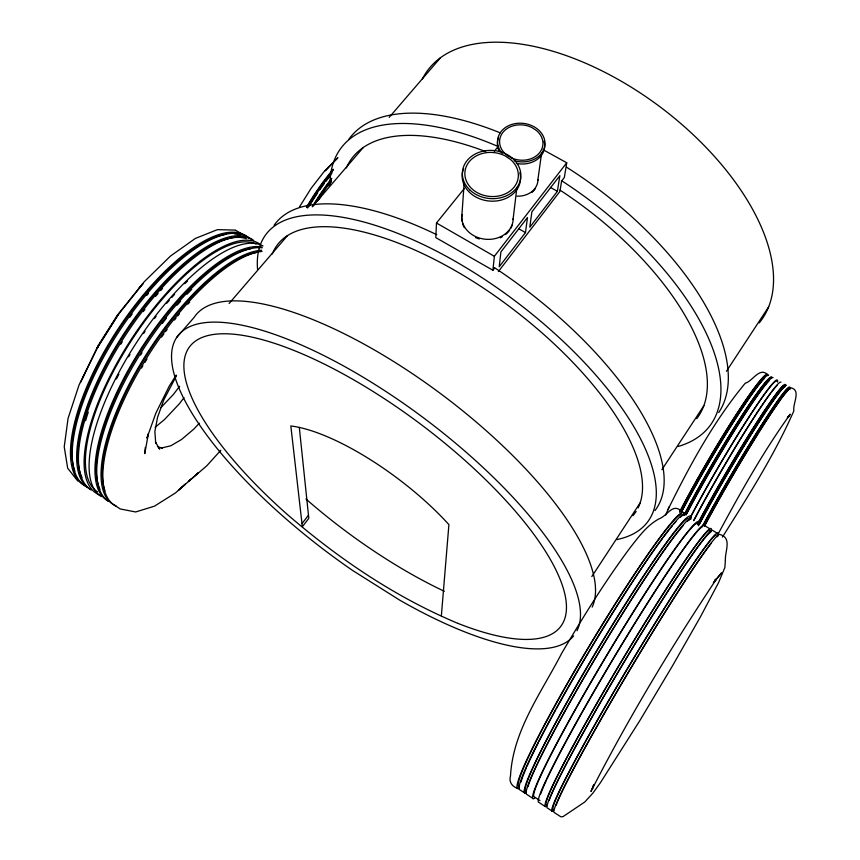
<?xml version="1.0" encoding="UTF-8"?>
<svg xmlns="http://www.w3.org/2000/svg" width="860" height="860" viewBox="0 0 860 860"><rect width="100%" height="100%" fill="white"/><g stroke="black" fill="none" stroke-linecap="round" stroke-linejoin="round"><path stroke-width="1.29" d="M464.142 188.716L436.482 223.019L435.794 237.629L492.898 270.244L494.575 268.062M464.11 183.782L461.712 217.763A25.714 21.479 5.5 0 0 461.971 221.149M441.373 615.696L448.909 524.611A133.547 42.957 36.9 0 0 290.831 425.979L302.354 526.739L308.804 518.333L299.312 427.42M145.286 447.426L144.76 453.618L148.393 433.719L146.942 438.148L155.843 413.165L169.194 386.215L176.171 375.089M492.898 270.244L494.371 256.291L566.729 162.787L543.154 149.748M513.065 219.504L516.817 188.232M525.481 232.576L527.481 217.537L500.885 251.969L499.241 266.707L525.481 232.576L518.601 228.674M537.812 180.428L541.585 153.123M557.387 191.318L559.86 175.633L531.878 211.839L529.781 227.223L557.387 191.318L550.443 187.437M566.729 162.787L564.353 177.472L561.601 181.041L559.946 191.371L498.381 271.567M592.497 789.125L593.798 784.535L590.96 791.437C628.348 718.293 670.843 647.677 716.294 579.264L713.359 582.843M667.779 510.044C689.612 465.679 713.563 421.432 745.233 383.216C752.35 381.539 759.391 366.865 767.313 374.379M665.651 515.033L669.198 506.68M82.732 377.959L83.968 375.111M80.507 382.539L98.137 346.139L97.212 348.042L118.691 314.061L143.082 283.51L138.75 288.433M717.315 535.5C739.654 493.952 762.702 452.5 790.265 414.154L787.427 417.691L789.727 415.756L787.728 417.068M299.484 206.916L311.051 188.426L323.65 172.161L337.883 157.617M176.547 375.605L163.808 399.835L157.552 417.347L154.864 431.473L155.703 443.137L155.488 442.212L159.691 449.092L158.96 448.329M96.513 348.859L118.841 313.545M591.82 576.544L640.173 502.81M661.899 469.678L703.888 405.651M726.41 371.294L768.711 306.784M722.411 537.091C748.2 496.241 774.387 455.133 793.877 410.833C792.49 403.888 801.413 390.128 790.996 387.838A101.867 5.859 -59.6 0 0 758.047 433.558A101.867 5.859 -59.6 0 0 704.372 526.126M184.029 397.675L179.342 403.781L164.464 419.572L155.133 427.28M179.675 386.237L173.311 394.536L160.841 407.683M302 523.622L308.482 515.194M494.306 151.296L498.499 146.103M328.606 167.044L325.166 170.731L337.561 158.143M713.574 582.586L721.529 572.878L716.917 578.5L714.832 579.844M229.115 303.483L287.509 235.597M312.266 206.808L363.296 147.49M389.225 117.347L440.406 57.835M176.601 337.561L194.145 317.362A246.487 85.559 37 0 1 434.128 388.87A246.487 85.559 37 0 1 592.153 607.117M220.816 450.264L206.873 465.722L178.407 490.211L185.266 484.158M199.316 423.195L193.951 428.989L181.578 439.471L170.85 445.77L161.196 448.071L162.196 448.157L157.401 446.63M189.178 480.708L191.135 478.988M196.026 474.666L197.994 472.935M185.459 484.148L175.515 492.898L154.445 506.185L135.622 511.969L120.249 508.959L114.531 505.282M188.372 481.589L198.058 473.043M234.984 230.093L217.44 229.642L195.381 238.424L170.517 256.033L144.168 281.811L117.379 315.19L98.588 344.914L79.077 384.904L68.08 418.304L64.231 446.867L67.682 468.216L77.787 481.052M235.489 230.19L241.208 233.522M436.482 223.019L494.371 256.291M682.227 512.248C673.154 501.552 667.629 515.86 658.878 518.924C646.946 525.449 638.926 536.575 630.67 547.024C605.3 580.909 583.091 617.007 561.612 653.439C541.477 692.515 513.001 730.452 510.507 775.784C508.69 782.052 512.033 786.556 517.913 788.523M709.984 528.857L703.437 524.944A161.605 9.729 -59.1 0 0 608.977 665.801A161.605 9.729 -59.1 0 0 538.876 802.358L545.347 806.637M716.971 533.039L712.037 530.093A161.83 8.804 -59.2 0 0 618.286 671.671A161.83 8.804 -59.2 0 0 547.379 807.981L552.249 811.195M539.94 800.596L534.286 796.854A159.444 10.213 -59.1 0 1 603 661.845A159.444 10.213 -59.1 0 1 696.718 523.224M524.75 793.038L519.924 789.846A161.11 11.782 -59 0 1 588.251 652.729A161.11 11.782 -59 0 1 684.259 513.463M533.211 798.628L526.761 794.371A161.293 11.04 -59.1 0 1 595.733 657.448A161.293 11.04 -59.1 0 1 691.182 517.602M513.183 218.548A25.746 21.489 5.5 0 1 485.986 239.284A25.746 21.489 5.5 0 1 461.949 214.57M537.952 179.46A21.038 17.297 6.7 0 1 517.032 196.177M116.584 506.389A149.5 53.159 -56.9 0 1 138.481 371.756A149.5 53.159 -56.9 0 1 262.031 251.41M101.329 496.607A149.156 54.384 -56.8 0 1 135.708 343.849A149.156 54.384 -56.8 0 1 262.999 245.949M108.962 501.38A149.307 53.868 -56.9 0 1 134.816 358.695A149.307 53.868 -56.9 0 1 261.73 246.927M114.853 505.25A149.457 53.32 -56.9 0 1 137.363 369.252A149.457 53.32 -56.9 0 1 261.569 250.238M108.618 501.391A149.35 53.707 -56.9 0 1 137.6 358.373A149.35 53.707 -56.9 0 1 262.322 247.809M99.975 489.329A147.436 53.191 -56.9 0 1 139.6 352.417A147.436 53.191 -56.9 0 1 250.668 248.712M104.92 490.705A147.587 52.653 -56.9 0 1 147.748 353.632A147.587 52.653 -56.9 0 1 256.753 252.356M90.945 489.781A148.898 55.341 -56.8 0 1 125.453 335.335A148.898 55.341 -56.8 0 1 253.657 240.392M85.624 420.669A147.028 54.642 -56.8 0 1 88.257 412.166M120.83 344.14A147.028 54.642 -56.8 0 1 122.217 341.904M143.244 311.589A147.028 54.642 -56.8 0 1 144.867 309.482M155.596 296.345A147.028 54.642 -56.8 0 1 158.079 293.475M160.659 290.583A147.028 54.642 -56.8 0 1 162.497 288.541M97.567 491.856A147.178 54.148 -56.8 0 1 130.236 342.409A147.178 54.148 -56.8 0 1 256.033 244.014M99.717 495.059A149.038 54.836 -56.8 0 1 128.774 343.215A149.038 54.836 -56.8 0 1 259.225 243.702M82.012 477.547A146.985 54.803 -56.8 0 1 129.57 326.703A146.985 54.803 -56.8 0 1 246.25 238.661M91.364 489.813A148.845 55.502 -56.8 0 1 121.808 336.916A148.845 55.502 -56.8 0 1 251.926 239.349M87.236 487.104A148.737 55.878 -56.7 0 1 118.293 332.627A148.737 55.878 -56.7 0 1 248.852 237.618M74.895 471.011A146.834 55.341 -56.7 0 1 115.971 333.702A146.834 55.341 -56.7 0 1 226.427 234.221M234.479 233.931A146.834 55.341 -56.7 0 1 240.316 235.113M85.527 485.975A148.694 56.04 -56.7 0 1 115.477 332.938A148.694 56.04 -56.7 0 1 246.025 235.833M141.556 368.015A147.63 52.492 -56.9 0 1 142.889 365.758M144.91 362.382A147.63 52.492 -56.9 0 1 146.985 359.007M161.573 337.088A147.63 52.492 -56.9 0 1 163.916 333.82M165.496 331.659A147.63 52.492 -56.9 0 1 167.098 329.509M174.408 320.038A147.63 52.492 -56.9 0 1 176.053 317.985M177.697 315.964A147.63 52.492 -56.9 0 1 179.353 313.964M187.856 304.117A147.63 52.492 -56.9 0 1 189.695 302.086M140.599 354.997A147.479 53.041 -56.9 0 1 141.997 352.761M162.314 323.414A147.479 53.041 -56.9 0 1 166.388 318.157M177.106 305.182A147.479 53.041 -56.9 0 1 180.578 301.226M187.039 294.217A147.479 53.041 -56.9 0 1 191.683 289.433M116.422 378.981A147.297 53.707 -56.8 0 1 118.916 374.154M128.635 356.792A147.297 53.707 -56.8 0 1 129.978 354.546M143.534 333.562A147.297 53.707 -56.8 0 1 145.018 331.433M154.445 318.533A147.297 53.707 -56.8 0 1 156.069 316.426M166.775 303.236A147.297 53.707 -56.8 0 1 169.259 300.355M171.817 297.442A147.297 53.707 -56.8 0 1 174.58 294.389M184.792 283.736A147.297 53.707 -56.8 0 1 187.577 281.016M129.763 317.286A146.888 55.18 -56.7 0 1 132.118 314.05M146.791 295.388A146.888 55.18 -56.7 0 1 148.447 293.421M422.357 78.991A208.4 110.317 37 0 1 654.912 103.06A208.4 110.317 37 0 1 759.208 322.909M348.741 139.406A229.975 108.994 37 0 1 500.305 132.87M566.697 167.302A229.975 108.994 37 0 1 718.713 412.563M346.322 167.926A216.032 100.781 37 0 1 485.663 151.586M559.935 190.06A216.032 100.781 37 0 1 696.74 418.659M561.408 180.578A230.888 107.812 37 0 1 678.25 446.437M330.004 185.136A230.888 107.812 37 0 1 498.048 146.479M274.114 225.309A237.94 98.201 37 0 1 436.772 234.715M494.231 267.524A237.94 98.201 37 0 1 654.987 510.56M272.319 253.99A223.525 90.483 37 0 1 493.038 294.614A223.525 90.483 37 0 1 638.099 507.905M636.12 511.431A223.525 90.483 37 0 1 632.949 515.721M257.57 269.32A238.919 96.814 37 0 1 514.817 300.635A238.919 96.814 37 0 1 616.77 539.586M444.33 591.293A230.598 79.958 37 0 1 305.913 498.961M573.62 635.905A248.357 82.635 37 0 1 399.588 600.065L352.654 570.481A248.357 82.635 37 0 1 173.483 343.978A248.357 82.635 37 0 1 408.887 407.167A248.357 82.635 37 0 1 576.995 630.713M510.464 157.423A21.736 17.641 6.7 0 0 538.553 153.897A21.736 17.641 6.7 0 0 536.479 130.526L531.985 127.581A21.736 17.641 6.7 0 0 502.724 132.623A21.736 17.641 6.7 0 0 509.486 156.907M535.103 189.017A21.027 17.286 6.7 0 1 531.792 192.522M502.186 153.284A23.779 19.285 6.7 0 1 513.732 123.915A23.779 19.285 6.7 0 1 544.993 143.287A23.779 19.285 6.7 0 1 514.205 160.723M544.079 141.201A23.736 19.264 6.7 0 1 516.376 163.443M499.327 151.586A23.736 19.264 6.7 0 1 498.445 137.944M546.756 806.132A161.777 9.019 -59.2 0 1 622.404 659.641A161.777 9.019 -59.2 0 1 711.134 531.491M553.593 810.647A161.97 8.267 -59.2 0 1 629.95 664.382A161.97 8.267 -59.2 0 1 717.939 535.565M549.11 800.585A159.809 8.686 -59.2 0 1 567.675 761.584M568.395 760.229A159.809 8.686 -59.2 0 1 652.063 616.362A159.809 8.686 -59.2 0 1 711.037 531.803M546.423 804.863A159.756 8.912 -59.2 0 1 623.35 658.308A159.756 8.912 -59.2 0 1 710.371 531.276M556.173 805.239A159.992 7.944 -59.2 0 1 615.04 695.052M615.685 693.945A159.992 7.944 -59.2 0 1 711.478 542.972M716.917 536.823A159.992 7.944 -59.2 0 1 718.025 535.984M553.313 809.421A159.939 8.17 -59.2 0 1 623.801 674.96A159.939 8.17 -59.2 0 1 715.971 534.759M527.997 786.674A159.272 10.901 -59.1 0 1 534.232 770.893M534.673 769.915A159.272 10.901 -59.1 0 1 607.913 637.486A159.272 10.901 -59.1 0 1 682.99 525.869M687.29 521.386A159.272 10.901 -59.1 0 1 690.182 519.311M540.682 793.995A159.584 9.6 -59.1 0 1 546.197 780.74M546.906 779.203A159.584 9.6 -59.1 0 1 631.487 628.832A159.584 9.6 -59.1 0 1 702.437 526.653M534.737 798.198A161.454 10.341 -59.1 0 1 609.116 651.289A161.454 10.341 -59.1 0 1 699.148 524.31M525.815 791.275A159.218 11.115 -59.1 0 1 593.755 656.008A159.218 11.115 -59.1 0 1 688.15 518.096M526.019 792.834A161.239 11.255 -59.1 0 1 600.592 644.247A161.239 11.255 -59.1 0 1 690.784 519.3M520.999 782.062A159.089 11.631 -59 0 1 526.395 767.754M527.072 766.206A159.089 11.631 -59 0 1 538.414 742.545M539.112 741.18A159.089 11.631 -59 0 1 555.7 709.919M556.388 708.672A159.089 11.631 -59 0 1 662.404 538.51M663.082 537.607A159.089 11.631 -59 0 1 672.477 525.578M673.917 523.869A159.089 11.631 -59 0 1 675.906 521.611M680.292 517.193A159.089 11.631 -59 0 1 682.657 515.452M518.988 786.76A159.035 11.846 -59 0 1 586.284 651.299A159.035 11.846 -59 0 1 681.238 513.947M519.236 788.362A161.056 11.997 -59 0 1 589.573 645.441A161.056 11.997 -59 0 1 684.044 513.248M694.009 519.924A101.706 6.547 -59.6 0 1 747.544 427.474A101.706 6.547 -59.6 0 1 780.977 382.141M697.729 523.761A101.77 6.256 -59.6 0 1 755.703 424.13A101.77 6.256 -59.6 0 1 785.288 386.505A100.523 6.095 -59.6 0 0 727.485 473.796M702.362 526.535A101.845 5.955 -59.6 0 1 760.401 426.839A101.845 5.955 -59.6 0 1 789.727 389.032M698.449 525.783A101.792 6.17 -59.6 0 1 752.511 432.161A101.792 6.17 -59.6 0 1 786.502 385.291M699.438 524.149A100.523 6.095 -59.6 0 1 726.818 474.924M697.406 524.611A100.502 6.181 -59.6 0 1 750.801 432.064A100.502 6.181 -59.6 0 1 784.557 385.635M704.749 525.632A100.598 5.794 -59.6 0 1 717.315 502.584M717.992 501.391A100.598 5.794 -59.6 0 1 758.67 432.741M759.316 431.709A100.598 5.794 -59.6 0 1 780.912 399.223M781.89 397.89A100.598 5.794 -59.6 0 1 790.351 388.935M702.706 526.105A100.577 5.88 -59.6 0 1 755.94 434.085A100.577 5.88 -59.6 0 1 789.039 388.183M685.861 515.043A101.577 7.074 -59.6 0 1 739.278 422.69A101.577 7.074 -59.6 0 1 773.086 377.658M686.248 514.559A100.308 6.987 -59.6 0 1 769.184 380.711M693.719 520.719A100.437 6.461 -59.6 0 1 770.603 393.332M771.603 392.01A100.437 6.461 -59.6 0 1 777.182 385.269M689.258 519.719A100.373 6.708 -59.6 0 1 742.535 427.269A100.373 6.708 -59.6 0 1 776.655 381.141M689.57 518.87A101.641 6.794 -59.6 0 1 747.447 419.347A101.641 6.794 -59.6 0 1 777.472 382.055M684.227 515.033A100.287 7.074 -59.6 0 1 737.192 423.217A100.287 7.074 -59.6 0 1 771.14 378.002M683.872 515.452A101.555 7.17 -59.6 0 1 737.493 422.55A101.555 7.17 -59.6 0 1 771.775 376.916M681.249 512.28A101.501 7.375 -59.6 0 1 734.612 419.981A101.501 7.375 -59.6 0 1 768.625 375.121M681.636 511.797A100.244 7.288 -59.6 0 1 764.658 378.131M679.615 512.28A100.222 7.375 -59.6 0 1 732.526 420.508A100.222 7.375 -59.6 0 1 766.679 375.465M679.894 511.463A101.48 7.471 -59.6 0 1 736.375 414.284A101.48 7.471 -59.6 0 1 767.679 375.68M512.205 225.051A25.714 21.479 5.5 0 1 510.862 228.201M509.647 230.179A25.714 21.479 5.5 0 1 505.551 234.533M502.466 236.65A25.714 21.479 5.5 0 1 500.197 237.811M479.278 238.972A25.714 21.479 5.5 0 1 475.526 237.532M464.368 227.663A25.714 21.479 5.5 0 1 462.497 223.374M519.848 172.666A29.251 24.058 5.6 0 1 489.953 201.1A29.251 24.058 5.6 0 1 463.626 168.678M317.179 201.423A94.794 31.734 -59.7 0 1 331.412 181.041M318.877 199.574A93.622 31.336 -59.7 0 1 320.995 196.349M322.414 194.242A93.622 31.336 -59.7 0 1 323.833 192.167M328.412 185.771A93.622 31.336 -59.7 0 1 331.541 181.643M313.556 205.465A93.6 31.401 -59.7 0 1 331.132 179.933M312.535 206.325A94.783 31.798 -59.7 0 1 331.81 178.321M307.654 208.023A94.729 31.96 -59.7 0 1 332.121 172.731M309.353 206.013A93.557 31.562 -59.7 0 1 317.619 192.919M319.759 189.802A93.557 31.562 -59.7 0 1 324.338 183.406M325.897 181.331A93.557 31.562 -59.7 0 1 330.616 175.322M306.848 207.54A93.536 31.627 -59.7 0 1 333.347 169.947M306.461 207.325A94.718 32.035 -59.7 0 1 333.315 169.237M725.388 560.236L724.862 567.536L718.605 582.564L700.33 617.039L671.972 666.736L639.937 720.433L600.366 782.793L592.927 793.081L584.821 801.961L563.149 816.548L560.946 816.85L554.281 812.539A162.024 8.052 -59.2 0 1 625.843 676.433A162.024 8.052 -59.2 0 1 719.024 534.275C732.698 537.199 724.776 551.346 725.388 560.236M458.111 623.446C394.987 597.109 337.905 558.247 286.337 513.613A232.34 77.217 37 0 1 228.405 333.852A232.34 77.217 37 0 1 526.094 524.181A232.34 77.217 37 0 1 458.111 623.446M510.517 159.476L505.013 155.821A26.8 22.027 5.6 0 0 464.948 171.721A26.8 22.027 5.6 0 0 500.767 195.5A26.8 22.027 5.6 0 0 510.517 159.476M470.108 190.221A29.315 24.091 5.6 0 0 519.558 182.556A29.315 24.091 5.6 0 0 485.147 150.79A29.315 24.091 5.6 0 0 470.108 190.221"/></g></svg>
